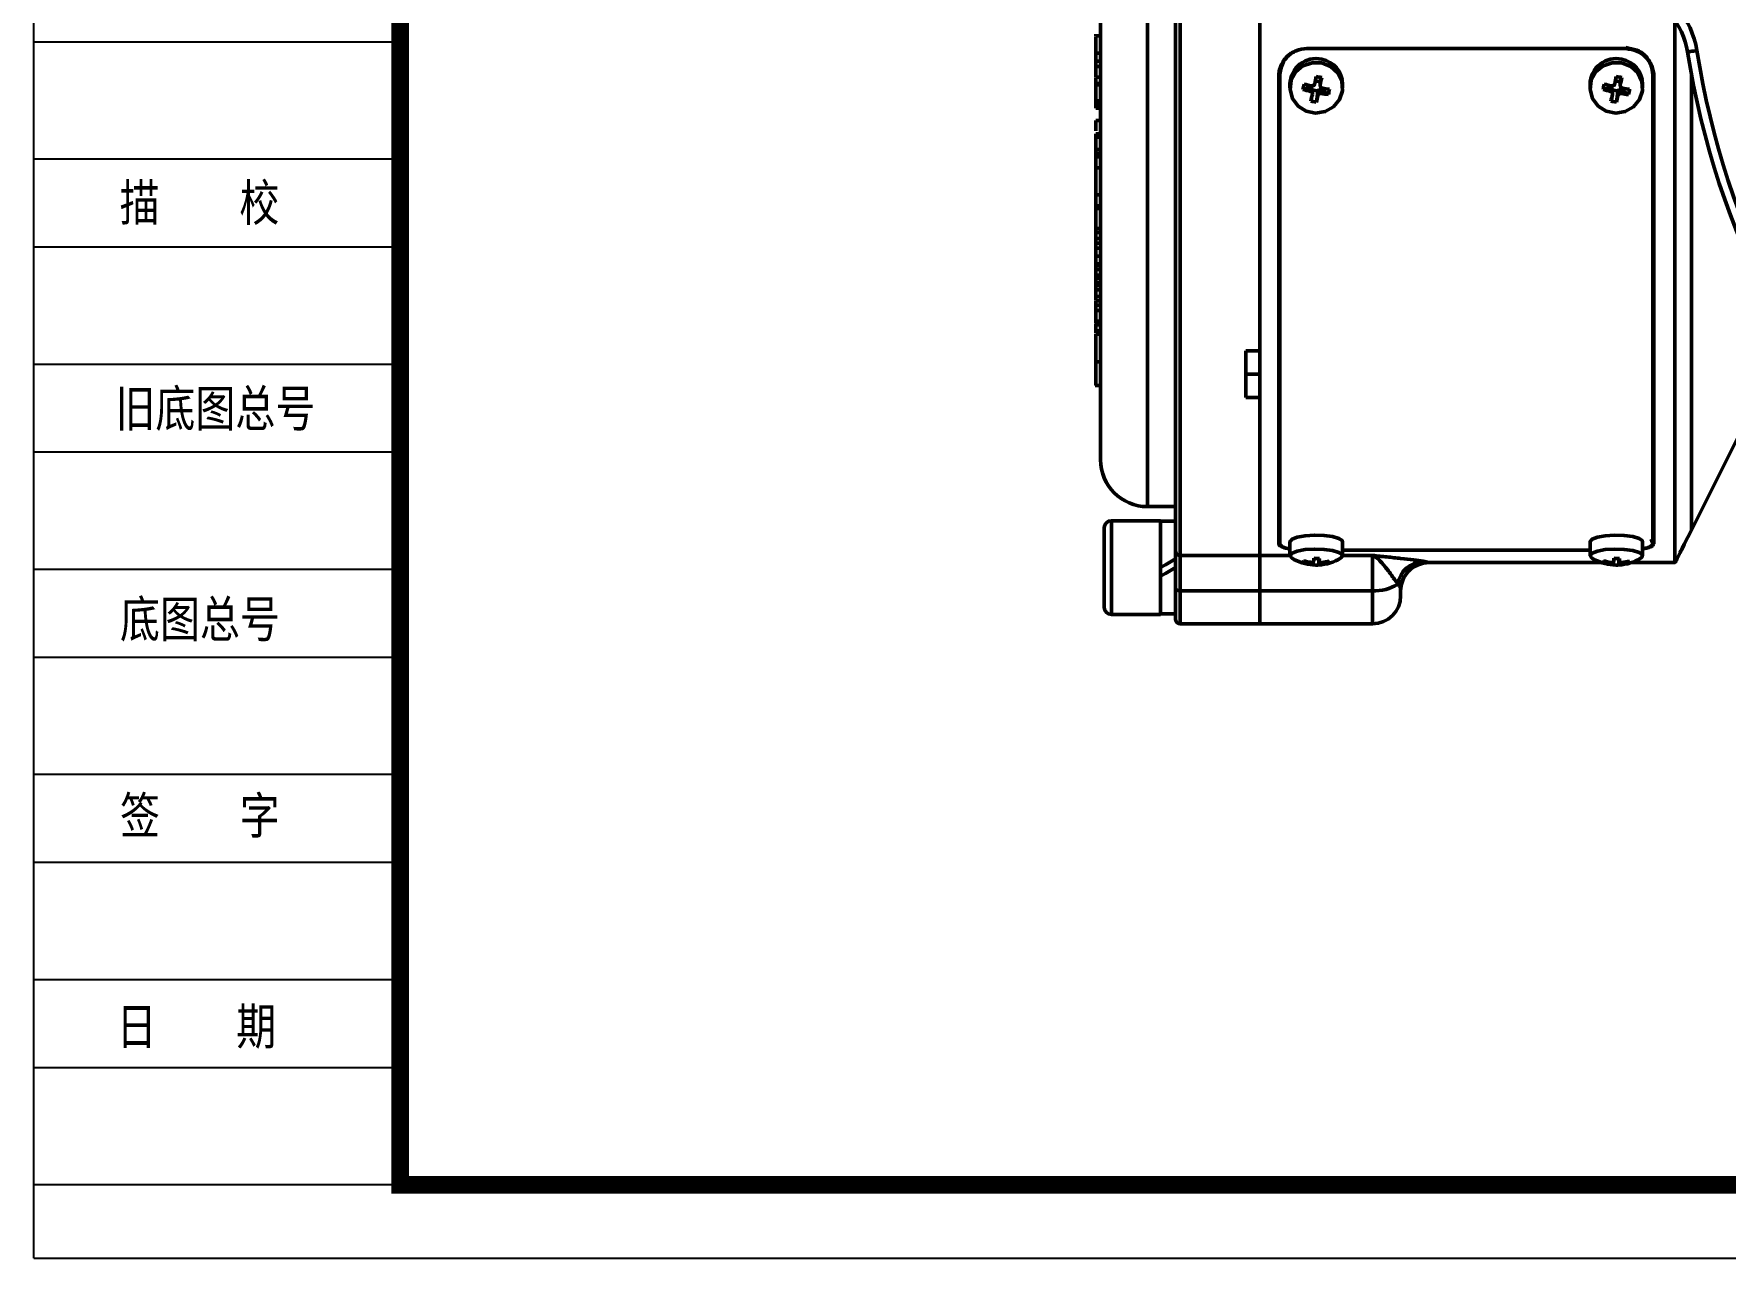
# Model space of a CAD drawing. Header units: millimetres. Extents: x 3338 to 4235, y 1659 to 2315.
# Drawn here: x 3338 to 3518.4, y 1658.8 to 1789.4 of the extents above; entities that cross this region are included whole.
import ezdxf

# ---------------------------------------------------------------- set-up
doc = ezdxf.new("R2010")
doc.units = ezdxf.units.MM
doc.layers.add('AM_BOR', color=7, linetype='Continuous', lineweight=50)
doc.styles.add('STYLE1', font='')
doc.styles.get('STYLE1').set_extended_font_data('FangSong_GB2312')

msp = doc.modelspace()

# ---------------------------------------------------------------- linework, layer by layer
for p, q in [((3338.028, 1658.846), (3338.028, 2315.096)), ((3377.091, 1788.533), (3338.028, 1788.533)), ((3377.091, 1776.033), (3338.028, 1776.033)), ((3377.091, 1766.658), (3338.028, 1766.658)), ((3377.091, 1754.158), (3338.028, 1754.158)), ((3377.091, 1744.783), (3338.028, 1744.783)), ((3377.091, 1732.283), (3338.028, 1732.283)), ((3377.091, 1722.908), (3338.028, 1722.908)), ((3377.091, 1710.408), (3338.028, 1710.408)), ((3377.091, 1701.033), (3338.028, 1701.033)), ((3377.091, 1688.533), (3338.028, 1688.533)), ((3377.091, 1679.158), (3338.028, 1679.158)), ((3377.091, 1666.658), (3338.028, 1666.658)), ((3338.028, 1658.846), (4234.903, 1658.846)), ((3338.028, 1658.846), (3338.028, 1658.846))]:
    msp.add_line(p, q)
at = {"const_width": 1.875}
msp.add_lwpolyline([(4227.091, 2307.283), (3377.091, 2307.283), (3377.091, 1666.658), (4227.091, 1666.658)], close=True, dxfattribs=at)
at = {"layer": 'AM_BOR'}
for p, q in [((3451.774, 1743.988), (3451.774, 1858.988)), ((3456.774, 1796.488), (3456.774, 1738.988)), ((3459.774, 1734.278), (3459.774, 1791.152)), ((3460.274, 1791.076), (3460.274, 1733.784)), ((3468.774, 1791.076), (3468.774, 1733.784)), ((3468.774, 1755.589), (3468.774, 1791.076)), ((3451.274, 1789.377), (3451.274, 1789.186)), ((3451.274, 1789.186), (3451.774, 1789.186)), ((3451.274, 1789.127), (3451.274, 1787.356)), ((3513.024, 1733.018), (3513.024, 1790.813)), ((3451.274, 1787.356), (3451.774, 1787.356)), ((3451.274, 1787.356), (3451.274, 1786.497)), ((3473.774, 1787.831), (3473.774, 1787.931)), ((3507.774, 1787.831), (3473.774, 1787.831)), ((3473.774, 1787.831), (3507.774, 1787.831)), ((3507.774, 1787.831), (3507.774, 1787.931)), ((3451.274, 1786.497), (3451.774, 1786.497)), ((3451.274, 1786.497), (3451.274, 1785.924)), ((3451.274, 1785.924), (3451.774, 1785.924)), ((3470.874, 1785.143), (3471.148, 1786.232)), ((3451.274, 1784.777), (3451.774, 1784.777)), ((3451.274, 1784.716), (3451.274, 1784.122)), ((3451.274, 1784.235), (3451.274, 1782.264)), ((3451.274, 1784.122), (3451.774, 1784.122)), ((3451.274, 1783.959), (3451.774, 1783.959)), ((3470.774, 1735.026), (3470.774, 1784.904)), ((3470.874, 1785.023), (3470.874, 1785.143)), ((3470.874, 1734.996), (3470.874, 1785.023)), ((3471.974, 1784.048), (3471.974, 1783.655)), ((3474.125, 1783.67), (3473.36, 1783.481)), ((3474.125, 1783.284), (3474.125, 1783.67)), ((3474.192, 1783.679), (3474.23, 1783.856)), ((3474.674, 1784.409), (3475.185, 1784.304)), ((3475.185, 1784.308), (3475.185, 1783.894)), ((3475.192, 1784.341), (3475.353, 1784.736)), ((3475.192, 1784.341), (3475.192, 1783.956)), ((3475.276, 1783.684), (3475.229, 1783.467)), ((3477.574, 1783.655), (3477.574, 1784.048)), ((3503.974, 1784.048), (3503.974, 1783.655)), ((3506.125, 1783.67), (3505.36, 1783.481)), ((3506.125, 1783.284), (3506.125, 1783.67)), ((3506.192, 1783.679), (3506.23, 1783.856)), ((3506.674, 1784.409), (3507.185, 1784.304)), ((3507.185, 1784.308), (3507.185, 1783.894)), ((3507.192, 1784.341), (3507.353, 1784.736)), ((3507.192, 1784.341), (3507.192, 1783.956)), ((3507.276, 1783.684), (3507.229, 1783.467)), ((3509.574, 1783.655), (3509.574, 1784.048)), ((3510.674, 1785.023), (3510.674, 1785.143)), ((3510.674, 1785.023), (3510.674, 1734.996)), ((3510.774, 1735.026), (3510.774, 1784.904)), ((3514.774, 1736.488), (3514.774, 1785.125)), ((3451.274, 1782.264), (3451.774, 1782.264)), ((3451.274, 1781.887), (3451.774, 1781.887)), ((3451.274, 1781.887), (3451.274, 1781.488)), ((3474.966, 1783.301), (3474.363, 1783.424)), ((3474.363, 1782.999), (3474.363, 1783.413)), ((3474.943, 1783.206), (3474.782, 1782.121)), ((3474.943, 1782.82), (3474.943, 1783.206)), ((3475.299, 1783.43), (3475.299, 1783.044)), ((3475.299, 1783.43), (3476.064, 1782.928)), ((3506.966, 1783.301), (3506.363, 1783.424)), ((3506.363, 1782.999), (3506.363, 1783.413)), ((3506.943, 1783.206), (3506.782, 1782.121)), ((3506.943, 1782.82), (3506.943, 1783.206)), ((3507.299, 1783.43), (3507.299, 1783.044)), ((3507.299, 1783.43), (3508.064, 1782.928)), ((3451.274, 1781.488), (3451.774, 1781.488)), ((3451.274, 1780.157), (3451.774, 1780.157)), ((3451.274, 1778.75), (3451.774, 1778.75)), ((3451.274, 1778.75), (3451.274, 1778.385)), ((3451.274, 1778.385), (3451.774, 1778.385)), ((3451.274, 1777.073), (3451.774, 1777.073)), ((3451.274, 1777.073), (3451.274, 1776.653)), ((3451.274, 1776.653), (3451.774, 1776.653)), ((3451.274, 1776.653), (3451.274, 1776.305)), ((3451.274, 1776.305), (3451.774, 1776.305)), ((3451.274, 1775.099), (3451.774, 1775.099)), ((3451.274, 1775.099), (3451.274, 1772.227)), ((3451.274, 1772.227), (3451.774, 1772.227)), ((3451.274, 1772.227), (3451.274, 1772.19)), ((3451.274, 1771.065), (3451.774, 1771.065)), ((3451.274, 1771.037), (3451.274, 1770.791)), ((3451.274, 1770.791), (3451.274, 1768.637)), ((3451.274, 1770.791), (3451.774, 1770.791)), ((3451.274, 1768.637), (3451.774, 1768.637)), ((3451.274, 1768.637), (3451.274, 1768.205)), ((3451.274, 1768.205), (3451.774, 1768.205)), ((3451.274, 1768.205), (3451.274, 1767.574)), ((3451.274, 1767.574), (3451.774, 1767.574)), ((3451.274, 1767.574), (3451.274, 1767.074)), ((3451.274, 1767.074), (3451.774, 1767.074)), ((3451.274, 1766.545), (3451.774, 1766.545)), ((3451.274, 1766.545), (3451.274, 1765.704)), ((3451.274, 1765.704), (3451.774, 1765.704)), ((3451.274, 1764.88), (3451.774, 1764.88)), ((3451.274, 1764.88), (3451.274, 1764.708)), ((3451.274, 1764.708), (3451.774, 1764.708)), ((3451.274, 1764.708), (3451.274, 1764.261)), ((3451.274, 1764.261), (3451.774, 1764.261)), ((3451.274, 1763.769), (3451.211, 1763.769)), ((3451.211, 1763.532), (3451.274, 1763.532)), ((3451.274, 1763.688), (3451.774, 1763.688)), ((3451.274, 1763.688), (3451.274, 1763.317)), ((3451.274, 1763.317), (3451.774, 1763.317)), ((3451.274, 1763.317), (3451.274, 1762.845)), ((3451.274, 1762.845), (3451.774, 1762.845)), ((3451.274, 1762.845), (3451.274, 1762.595)), ((3451.274, 1762.573), (3451.774, 1762.573)), ((3451.274, 1762.573), (3451.274, 1762.1)), ((3451.274, 1762.1), (3451.774, 1762.1)), ((3451.274, 1761.4), (3451.774, 1761.4)), ((3451.274, 1761.4), (3451.274, 1761.001)), ((3451.274, 1760.939), (3451.774, 1760.939)), ((3451.274, 1760.483), (3451.774, 1760.483)), ((3451.211, 1758.614), (3451.274, 1758.614)), ((3451.274, 1759.92), (3451.774, 1759.92)), ((3451.274, 1758.776), (3451.774, 1758.776)), ((3451.274, 1758.604), (3451.774, 1758.604)), ((3451.274, 1758.515), (3451.274, 1758.454)), ((3451.274, 1758.454), (3451.774, 1758.454)), ((3451.274, 1758.426), (3451.274, 1758.361)), ((3451.274, 1758.361), (3451.274, 1757.737)), ((3451.274, 1758.361), (3451.774, 1758.361)), ((3451.274, 1757.737), (3451.774, 1757.737)), ((3451.274, 1757.737), (3451.274, 1757.478)), ((3451.274, 1757.478), (3451.774, 1757.478)), ((3451.274, 1757.383), (3451.774, 1757.383)), ((3451.274, 1757.383), (3451.274, 1757.142)), ((3467.274, 1755.589), (3468.774, 1755.589)), ((3467.274, 1755.589), (3467.274, 1750.639)), ((3451.274, 1754.438), (3451.774, 1754.438)), ((3467.274, 1753.118), (3468.774, 1753.118)), ((3451.211, 1751.913), (3451.774, 1751.913)), ((3467.274, 1750.639), (3468.774, 1750.639)), ((3468.774, 1733.784), (3468.774, 1750.639)), ((3514.774, 1736.488), (3521.774, 1750.488)), ((3456.774, 1738.988), (3459.774, 1738.988)), ((3458.174, 1737.488), (3452.924, 1737.488)), ((3452.924, 1737.488), (3452.924, 1727.488)), ((3458.174, 1737.488), (3458.174, 1727.488)), ((3459.774, 1737.428), (3458.174, 1737.428)), ((3452.174, 1728.238), (3452.174, 1736.738)), ((3471.974, 1735.245), (3471.974, 1733.754)), ((3477.574, 1733.754), (3477.574, 1735.245)), ((3503.974, 1735.245), (3503.974, 1733.754)), ((3509.574, 1733.754), (3509.574, 1735.245)), ((3513.882, 1734.703), (3514.018, 1734.975)), ((3514.018, 1734.975), (3514.774, 1736.488)), ((3459.774, 1730.231), (3459.774, 1734.278)), ((3460.274, 1733.784), (3468.774, 1733.784)), ((3460.274, 1733.784), (3460.274, 1730.026)), ((3468.774, 1730.026), (3468.774, 1733.784)), ((3468.774, 1733.784), (3471.974, 1733.784)), ((3473.465, 1733.189), (3473.385, 1733.054)), ((3475.048, 1733.47), (3475.039, 1732.768)), ((3475.059, 1732.813), (3475.059, 1733.47)), ((3475.089, 1733.471), (3475.089, 1733.116)), ((3475.089, 1733.471), (3475.089, 1733.119)), ((3476.072, 1733.165), (3476.148, 1733.037)), ((3503.974, 1734.363), (3477.574, 1734.363)), ((3477.574, 1733.784), (3480.774, 1733.784)), ((3480.774, 1730.026), (3480.774, 1733.784)), ((3505.465, 1733.189), (3505.385, 1733.054)), ((3507.048, 1733.47), (3507.039, 1732.768)), ((3507.059, 1732.813), (3507.059, 1733.47)), ((3507.089, 1733.471), (3507.089, 1733.116)), ((3507.089, 1733.471), (3507.089, 1733.119)), ((3508.072, 1733.165), (3508.148, 1733.037)), ((3474.167, 1732.895), (3474.167, 1733.05)), ((3474.459, 1732.818), (3474.459, 1733.084)), ((3475.366, 1733.04), (3475.366, 1732.888)), ((3486.769, 1733.018), (3486.771, 1733.019)), ((3486.769, 1733.018), (3505.188, 1733.018)), ((3486.771, 1733.019), (3486.774, 1733.02)), ((3486.771, 1733.017), (3505.19, 1733.017)), ((3506.167, 1732.895), (3506.167, 1733.05)), ((3506.459, 1732.818), (3506.459, 1733.084)), ((3507.366, 1733.04), (3507.366, 1732.888)), ((3508.358, 1733.017), (3513.028, 1733.017)), ((3508.36, 1733.018), (3513.024, 1733.018)), ((3459.774, 1726.988), (3459.774, 1730.231)), ((3460.274, 1730.026), (3468.774, 1730.026)), ((3460.274, 1730.026), (3460.274, 1726.488)), ((3480.774, 1730.026), (3468.774, 1730.026)), ((3468.774, 1730.026), (3468.774, 1726.488)), ((3480.774, 1726.488), (3480.774, 1730.026)), ((3483.774, 1730.024), (3483.774, 1729.488)), ((3452.924, 1727.488), (3458.174, 1727.488)), ((3458.174, 1727.548), (3459.774, 1727.548)), ((3460.274, 1726.488), (3468.774, 1726.488)), ((3468.774, 1726.488), (3480.774, 1726.488))]:
    msp.add_line(p, q, dxfattribs=at)
at = {"layer": 'AM_BOR', "flags": 128}
for points in [[(3514.372, 1787.472), (3514.391, 1787.475), (3514.447, 1787.484), (3514.538, 1787.498), (3514.661, 1787.518), (3514.811, 1787.541), (3514.982, 1787.568), (3515.167, 1787.597), (3515.36, 1787.628)], [(3475.353, 1786.304), (3476.304, 1785.923), (3477.048, 1785.235), (3477.484, 1784.334), (3477.555, 1783.342), (3477.25, 1782.391), (3476.611, 1781.611), (3475.724, 1781.108), (3474.708, 1780.948), (3473.701, 1781.154), (3472.839, 1781.697), (3472.239, 1782.505), (3471.981, 1783.469), (3472.1, 1784.457), (3472.58, 1785.337), (3473.356, 1785.99), (3474.324, 1786.328), (3475.353, 1786.304)], [(3507.353, 1786.304), (3508.304, 1785.923), (3509.048, 1785.235), (3509.484, 1784.334), (3509.555, 1783.342), (3509.25, 1782.391), (3508.611, 1781.611), (3507.724, 1781.108), (3506.708, 1780.948), (3505.701, 1781.154), (3504.839, 1781.697), (3504.239, 1782.505), (3503.981, 1783.469), (3504.1, 1784.457), (3504.58, 1785.337), (3505.356, 1785.99), (3506.324, 1786.328), (3507.353, 1786.304)], [(3471.974, 1735.245), (3471.975, 1735.263), (3472.189, 1735.519), (3472.752, 1735.738), (3473.589, 1735.891), (3474.585, 1735.956), (3475.607, 1735.926), (3476.517, 1735.803), (3477.191, 1735.605), (3477.538, 1735.359), (3477.574, 1735.245)], [(3503.974, 1735.245), (3503.975, 1735.263), (3504.189, 1735.519), (3504.752, 1735.738), (3505.589, 1735.891), (3506.585, 1735.956), (3507.607, 1735.926), (3508.517, 1735.803), (3509.191, 1735.605), (3509.538, 1735.359), (3509.574, 1735.245)], [(3458.174, 1732.488), (3458.71, 1732.797), (3459.244, 1733.106), (3459.774, 1733.412)], [(3471.975, 1733.771), (3472.189, 1734.028), (3472.752, 1734.247), (3473.589, 1734.399), (3474.585, 1734.465), (3475.607, 1734.434), (3476.517, 1734.312), (3477.191, 1734.114), (3477.538, 1733.867), (3477.513, 1733.605), (3477.353, 1733.476)], [(3472.195, 1733.476), (3472.139, 1733.513), (3471.975, 1733.771)], [(3503.975, 1733.771), (3504.189, 1734.028), (3504.752, 1734.247), (3505.589, 1734.399), (3506.585, 1734.465), (3507.607, 1734.434), (3508.517, 1734.312), (3509.191, 1734.114), (3509.538, 1733.867), (3509.513, 1733.605), (3509.353, 1733.476)], [(3504.195, 1733.476), (3504.139, 1733.513), (3503.975, 1733.771)], [(3459.774, 1732.488), (3459.238, 1732.178), (3458.704, 1731.87), (3458.174, 1731.564)], [(3474.44, 1732.772), (3474.442, 1732.771), (3474.444, 1732.771), (3474.447, 1732.774), (3474.449, 1732.779), (3474.452, 1732.785), (3474.454, 1732.794), (3474.457, 1732.805), (3474.459, 1732.817)], [(3475.059, 1732.813), (3475.056, 1732.801), (3475.054, 1732.79), (3475.051, 1732.781), (3475.049, 1732.775), (3475.047, 1732.77), (3475.044, 1732.767), (3475.042, 1732.767), (3475.039, 1732.768)], [(3506.44, 1732.772), (3506.442, 1732.771), (3506.444, 1732.771), (3506.447, 1732.774), (3506.449, 1732.779), (3506.452, 1732.785), (3506.454, 1732.794), (3506.457, 1732.805), (3506.459, 1732.817)], [(3507.059, 1732.813), (3507.056, 1732.801), (3507.054, 1732.79), (3507.051, 1732.781), (3507.049, 1732.775), (3507.047, 1732.77), (3507.044, 1732.767), (3507.042, 1732.767), (3507.039, 1732.768)], [(3459.774, 1730.231), (3459.784, 1730.191), (3459.812, 1730.153), (3459.858, 1730.117), (3459.92, 1730.086), (3459.996, 1730.061), (3460.083, 1730.042), (3460.176, 1730.03), (3460.274, 1730.026)]]:
    msp.add_lwpolyline(points, dxfattribs=at)
at = {"layer": 'AM_BOR'}
for centre, radius, start, end in [((3506.47, 1786.226), 9, 8.95921, 72.52607), ((3506.47, 1786.226), 8, 8.95921, 72.52607), ((3603.274, 1801.488), 90, 188.95921, 261.04079), ((3603.274, 1801.488), 89, 188.95921, 261.04079), ((3474.75, 1783.986), 2.777, 77.46102, 178.72896), ((3474.846, 1784.017), 2.728, 0.65234, 79.2939), ((3506.75, 1783.986), 2.777, 77.461, 178.72911), ((3506.846, 1784.017), 2.728, 0.65211, 79.29413), ((3483.245, 1781.617), 10.06, 166.01243, 169.32247), ((3478.705, 1802.75), 19.416, 254.40136, 256.73312), ((3474.073, 1783.414), 0.29, 2.04619, 65.84513), ((3382.378, 1803.601), 94.271, 348.04671, 348.53114), ((3471.449, 1767.135), 18.029, 77.49253, 79.39682), ((3382.48, 1803.581), 94.766, 348.04798, 348.52988), ((3515.243, 1781.618), 10.057, 166.01125, 169.32222), ((3510.703, 1802.743), 19.409, 254.40093, 256.73354), ((3506.073, 1783.414), 0.29, 2.04326, 65.84806), ((3414.112, 1803.656), 94.542, 348.04741, 348.53045), ((3503.449, 1767.134), 18.03, 77.49246, 79.39661), ((3415.239, 1803.425), 93.991, 348.04547, 348.53134), ((3478.58, 1802.181), 19.415, 254.4014, 256.73333), ((3406.744, 1798.21), 69.315, 346.6807, 347.27418), ((3475.87, 1788.94), 6.906, 255.95788, 260.93056), ((3407.809, 1797.979), 68.824, 346.67859, 347.27629), ((3475.234, 1783.166), 0.301, 91.07862, 153.29984), ((3478.414, 1801.013), 18.236, 260.16571, 262.59744), ((3478.538, 1801.584), 18.24, 260.16598, 262.59717), ((3468.015, 1784.985), 8.308, 345.66333, 349.67158), ((3510.578, 1802.173), 19.407, 254.40104, 256.73396), ((3439.081, 1798.132), 68.97, 346.67864, 347.27508), ((3507.87, 1788.942), 6.907, 255.9586, 260.93012), ((3439.668, 1798.012), 68.97, 346.67864, 347.27508), ((3507.234, 1783.166), 0.301, 91.08171, 153.29822), ((3510.414, 1801.014), 18.238, 260.1659, 262.59742), ((3510.538, 1801.581), 18.237, 260.16573, 262.59742), ((3499.997, 1784.989), 8.327, 345.66779, 349.66711), ((3456.774, 1743.988), 5, 180, 270), ((3452.924, 1736.738), 0.75, 90, 180), ((3460.271, 1734.281), 0.497, 180.3367, 270.33398), ((3474.774, 1737.76), 5, 238.95085, 266.19484), ((3474.141, 1733.057), 0.756, 168.57262, 180.22598), ((3474.813, 1738.165), 5.155, 254.08709, 262.96249), ((3456.723, 1734.283), 17.804, 356.26218, 357.39934), ((3474.852, 1740.296), 6.829, 267.11848, 272.15273), ((3474.774, 1737.76), 5, 273.07648, 301.04915), ((3457.378, 1734.276), 17.748, 356.26281, 357.40353), ((3474.818, 1738.129), 5.12, 276.31566, 285.23126), ((3475.617, 1733.166), 0.546, 346.31888, 2.46811), ((3486.36, 1730.242), 2.931, 93.88246, 170.70179), ((3506.774, 1737.76), 5, 238.95085, 266.19484), ((3506.143, 1733.057), 0.758, 168.58694, 180.20613), ((3506.813, 1738.165), 5.156, 254.08723, 262.96235), ((3488.639, 1734.288), 17.888, 356.26606, 357.39787), ((3506.852, 1740.296), 6.829, 267.11852, 272.1527), ((3506.774, 1737.76), 5, 273.07648, 301.04915), ((3489.301, 1734.28), 17.826, 356.26407, 357.39985), ((3506.818, 1738.129), 5.12, 276.31552, 285.23139), ((3507.617, 1733.166), 0.546, 346.32495, 2.46757), ((3474.798, 1738.012), 5.155, 254.08664, 262.96294), ((3474.771, 1737.79), 5.029, 266.21664, 273.05459), ((3474.803, 1737.975), 5.118, 276.31464, 285.23333), ((3486.771, 1730.016), 3.002, 90.05015, 178.11858), ((3486.772, 1730.022), 2.998, 89.96189, 179.96193), ((3506.798, 1738.012), 5.156, 254.08728, 262.96252), ((3506.771, 1737.79), 5.029, 266.21665, 273.05458), ((3506.803, 1737.975), 5.118, 276.31478, 285.2332), ((3481.051, 1734.553), 4.536, 266.49901, 302.19581), ((3452.924, 1728.238), 0.75, 180, 270), ((3480.774, 1729.488), 3, 270, 0), ((3460.274, 1726.988), 0.5, 180, 270)]:
    msp.add_arc(centre, radius, start, end, dxfattribs=at)
for centre, major_axis, ratio, start_param, end_param in [((3474.063, 1783.386), (0.259, 0.245), 0.6217317, 0.5948626, 0.8301902), ((3475.485, 1784.281), (0.299, -0.038), 0.5294509, 3.0005422, 3.2358697), ((3506.063, 1783.386), (0.259, 0.245), 0.6217317, 0.5948626, 0.8301902), ((3507.485, 1784.281), (0.299, -0.038), 0.5294509, 3.0005422, 3.2358697), ((3475.237, 1783.146), (0.039, 0.42), 0.7089388, 1.2586327, 1.4939602), ((3475.237, 1783.146), (-0.22, 0.311), 0.6569739, 5.2532317, 5.4885592), ((3507.237, 1783.146), (0.039, 0.42), 0.7089388, 1.2586327, 1.4939602), ((3507.237, 1783.146), (-0.22, 0.311), 0.6569739, 5.2532317, 5.4885592)]:
    msp.add_ellipse(centre, major_axis=major_axis, ratio=ratio, start_param=start_param, end_param=end_param, dxfattribs=at)
for points, knots in [([(3470.774, 1784.904), (3470.774, 1785.097), (3470.793, 1785.286), (3470.869, 1785.659), (3470.927, 1785.844), (3471.077, 1786.198), (3471.169, 1786.366), (3471.387, 1786.684), (3471.513, 1786.835), (3471.79, 1787.105), (3471.941, 1787.227), (3472.268, 1787.442), (3472.443, 1787.533), (3472.984, 1787.753), (3473.378, 1787.831), (3473.774, 1787.831)], [0, 0, 0, 0, 0.125, 0.125, 0.25, 0.25, 0.375, 0.375, 0.5, 0.5, 0.625, 0.625, 0.75, 0.75, 1, 1, 1, 1]), ([(3470.874, 1785.023), (3470.94, 1785.417), (3471.063, 1786.144), (3471.698, 1787.079), (3472.638, 1787.7), (3473.391, 1787.787), (3473.774, 1787.831)], [0, 0, 0, 0, 0.2713033, 0.5002517, 0.7460826, 1, 1, 1, 1]), ([(3507.774, 1787.931), (3508.174, 1787.865), (3508.91, 1787.745), (3509.782, 1787.255), (3510.065, 1786.79), (3510.172, 1786.612)], [0, 0, 0, 0, 0.4247656, 0.7808663, 1, 1, 1, 1]), ([(3507.774, 1787.831), (3507.972, 1787.831), (3508.167, 1787.812), (3508.55, 1787.738), (3508.741, 1787.681), (3509.104, 1787.534), (3509.276, 1787.444), (3509.602, 1787.231), (3509.756, 1787.107), (3510.033, 1786.837), (3510.157, 1786.689), (3510.377, 1786.369), (3510.47, 1786.199), (3510.694, 1785.672), (3510.774, 1785.289), (3510.774, 1784.904)], [0, 0, 0, 0, 0.125, 0.125, 0.25, 0.25, 0.375, 0.375, 0.5, 0.5, 0.625, 0.625, 0.75, 0.75, 1, 1, 1, 1]), ([(3507.774, 1787.831), (3508.179, 1787.768), (3508.924, 1787.651), (3509.887, 1787.043), (3510.536, 1786.131), (3510.628, 1785.395), (3510.674, 1785.023)], [0, 0, 0, 0, 0.2706529, 0.4979534, 0.7454777, 1, 1, 1, 1]), ([(3451.274, 1785.924), (3451.274, 1785.709), (3451.274, 1785.327), (3451.274, 1784.945), (3451.274, 1784.777)], [0, 0, 0, 0, 0.5599951, 1, 1, 1, 1]), ([(3474.249, 1783.852), (3474.282, 1783.847), (3474.349, 1783.838), (3474.447, 1783.868), (3474.529, 1783.925), (3474.583, 1783.999), (3474.598, 1784.053), (3474.605, 1784.076)], [0, 0, 0, 0, 0.2135131, 0.4270857, 0.6389634, 0.850109, 1, 1, 1, 1]), ([(3475.192, 1783.956), (3475.188, 1783.923), (3475.18, 1783.856), (3475.212, 1783.76), (3475.271, 1783.681), (3475.346, 1783.631), (3475.4, 1783.617), (3475.423, 1783.612)], [0, 0, 0, 0, 0.2134984, 0.4270743, 0.6389616, 0.8501209, 1, 1, 1, 1]), ([(3506.249, 1783.852), (3506.282, 1783.847), (3506.349, 1783.838), (3506.447, 1783.868), (3506.529, 1783.925), (3506.583, 1783.999), (3506.598, 1784.053), (3506.605, 1784.076)], [0, 0, 0, 0, 0.213498, 0.4270712, 0.6389623, 0.8501086, 1, 1, 1, 1]), ([(3507.192, 1783.956), (3507.188, 1783.923), (3507.18, 1783.856), (3507.212, 1783.76), (3507.271, 1783.681), (3507.346, 1783.631), (3507.4, 1783.617), (3507.423, 1783.612)], [0, 0, 0, 0, 0.2134947, 0.4270676, 0.6389519, 0.8501081, 1, 1, 1, 1]), ([(3451.274, 1782.264), (3451.274, 1782.228), (3451.274, 1782.177), (3451.274, 1782.028), (3451.274, 1781.934), (3451.274, 1781.887)], [0, 0, 0, 0, 0.5604857, 0.7801167, 1, 1, 1, 1]), ([(3474.356, 1782.94), (3474.36, 1782.972), (3474.368, 1783.034), (3474.336, 1783.128), (3474.277, 1783.208), (3474.202, 1783.261), (3474.147, 1783.277), (3474.125, 1783.284)], [0, 0, 0, 0, 0.2134896, 0.4270554, 0.6389391, 0.8500968, 1, 1, 1, 1]), ([(3475.299, 1783.044), (3475.266, 1783.047), (3475.199, 1783.052), (3475.101, 1783.021), (3475.019, 1782.963), (3474.965, 1782.892), (3474.95, 1782.842), (3474.943, 1782.82)], [0, 0, 0, 0, 0.21348147, 0.42705272, 0.6389541, 0.85010492, 1, 1, 1, 1]), ([(3506.356, 1782.94), (3506.36, 1782.972), (3506.368, 1783.034), (3506.336, 1783.128), (3506.277, 1783.208), (3506.202, 1783.261), (3506.147, 1783.277), (3506.125, 1783.284)], [0, 0, 0, 0, 0.2134939, 0.4270642, 0.6389616, 0.8501235, 1, 1, 1, 1]), ([(3507.299, 1783.044), (3507.266, 1783.047), (3507.199, 1783.052), (3507.101, 1783.021), (3507.019, 1782.963), (3506.965, 1782.892), (3506.95, 1782.842), (3506.943, 1782.82)], [0, 0, 0, 0, 0.213499, 0.4270568, 0.6389471, 0.8501087, 1, 1, 1, 1]), ([(3451.274, 1780.157), (3451.274, 1779.793), (3451.274, 1779.424), (3451.274, 1779.078), (3451.274, 1779.072)], [0, 0, 0, 0, 0.9847036, 1, 1, 1, 1]), ([(3451.274, 1778.385), (3451.274, 1778.142), (3451.274, 1777.71), (3451.274, 1777.267), (3451.274, 1777.073)], [0, 0, 0, 0, 0.55999446, 1, 1, 1, 1]), ([(3451.274, 1776.305), (3451.274, 1776.082), (3451.274, 1775.684), (3451.274, 1775.278), (3451.274, 1775.099)], [0, 0, 0, 0, 0.5600014, 1, 1, 1, 1]), ([(3451.274, 1772.227), (3451.274, 1772.012), (3451.274, 1771.628), (3451.274, 1771.237), (3451.274, 1771.065)], [0, 0, 0, 0, 0.5599965, 1, 1, 1, 1]), ([(3451.274, 1767.074), (3451.274, 1766.982), (3451.274, 1766.819), (3451.274, 1766.629), (3451.274, 1766.545)], [0, 0, 0, 0, 0.5599494, 1, 1, 1, 1]), ([(3451.274, 1765.704), (3451.274, 1765.547), (3451.274, 1765.268), (3451.274, 1764.999), (3451.274, 1764.88)], [0, 0, 0, 0, 0.5599911, 1, 1, 1, 1]), ([(3451.274, 1764.261), (3451.274, 1764.158), (3451.274, 1763.975), (3451.274, 1763.776), (3451.274, 1763.688)], [0, 0, 0, 0, 0.5599788, 1, 1, 1, 1]), ([(3451.274, 1762.1), (3451.274, 1761.973), (3451.274, 1761.747), (3451.274, 1761.506), (3451.274, 1761.4)], [0, 0, 0, 0, 0.5599955, 1, 1, 1, 1]), ([(3451.274, 1760.939), (3451.274, 1760.839), (3451.274, 1760.66), (3451.274, 1760.537), (3451.274, 1760.483)], [0, 0, 0, 0, 0.559904, 1, 1, 1, 1]), ([(3451.274, 1760.483), (3451.274, 1760.38), (3451.274, 1760.196), (3451.274, 1760.005), (3451.274, 1759.92)], [0, 0, 0, 0, 0.5600111, 1, 1, 1, 1]), ([(3451.274, 1760.04), (3451.274, 1759.799), (3451.274, 1759.369), (3451.274, 1758.957), (3451.274, 1758.776)], [0, 0, 0, 0, 0.5595669, 1, 1, 1, 1]), ([(3451.274, 1758.776), (3451.274, 1758.761), (3451.274, 1758.734), (3451.274, 1758.643), (3451.274, 1758.604)], [0, 0, 0, 0, 0.55967853, 1, 1, 1, 1]), ([(3451.274, 1757.383), (3451.274, 1757.348), (3451.274, 1757.279), (3451.274, 1756.913), (3451.274, 1756.216), (3451.274, 1755.348), (3451.274, 1754.742), (3451.274, 1754.438)], [0, 0, 0, 0, 0.1870838, 0.3734469, 0.5592634, 0.7793025, 1, 1, 1, 1]), ([(3451.274, 1754.438), (3451.274, 1754.058), (3451.274, 1753.303), (3451.274, 1752.355), (3451.274, 1751.944), (3451.274, 1751.945), (3451.274, 1751.945)], [0, 0, 0, 0, 0.3030068, 0.6027807, 0.8395637, 1, 1, 1, 1]), ([(3471.974, 1734.489), (3471.949, 1734.491), (3471.628, 1734.527), (3471.197, 1734.654), (3470.823, 1734.838), (3470.788, 1734.972), (3470.774, 1735.026)], [0, 0, 0, 0, 0.0306413, 0.395201, 0.7596375, 1, 1, 1, 1]), ([(3471.974, 1734.502), (3471.891, 1734.513), (3471.488, 1734.562), (3471.022, 1734.731), (3470.924, 1734.907), (3470.874, 1734.996)], [0, 0, 0, 0, 0.1137057, 0.5506755, 1, 1, 1, 1]), ([(3510.774, 1735.026), (3510.739, 1734.946), (3510.67, 1734.786), (3510.221, 1734.602), (3509.765, 1734.526), (3509.574, 1734.495)], [0, 0, 0, 0, 0.36732274, 0.73465521, 1, 1, 1, 1]), ([(3510.674, 1734.996), (3510.603, 1734.902), (3510.472, 1734.729), (3510.035, 1734.559), (3509.657, 1734.512), (3509.574, 1734.501)], [0, 0, 0, 0, 0.4804227, 0.8858409, 1, 1, 1, 1]), ([(3510.379, 1735.28), (3510.508, 1735.337), (3510.737, 1735.439), (3510.763, 1735.56), (3510.774, 1735.614)], [0, 0, 0, 0, 0.5598847, 1, 1, 1, 1]), ([(3483.774, 1733.467), (3483.308, 1733.518), (3482.817, 1733.57), (3482.06, 1733.648), (3481.804, 1733.675), (3481.291, 1733.728), (3481.034, 1733.755), (3480.774, 1733.784)], [0, 0, 0, 0, 0.5, 0.5, 0.75, 0.75, 1, 1, 1, 1]), ([(3483.468, 1730.715), (3483.282, 1731.004), (3483.049, 1731.329), (3482.58, 1731.975), (3482.342, 1732.297), (3481.879, 1732.873), (3481.655, 1733.129), (3481.212, 1733.538), (3480.993, 1733.692), (3480.774, 1733.784)], [0, 0, 0, 0, 0.25, 0.25, 0.5, 0.5, 0.75, 0.75, 1, 1, 1, 1]), ([(3486.161, 1733.165), (3486.022, 1733.188), (3485.864, 1733.211), (3485.517, 1733.259), (3485.328, 1733.284), (3484.723, 1733.36), (3484.266, 1733.413), (3483.774, 1733.467)], [0, 0, 0, 0, 0.25, 0.25, 0.5, 0.5, 1, 1, 1, 1]), ([(3486.161, 1733.165), (3486.367, 1733.133), (3486.514, 1733.103), (3486.66, 1733.066), (3486.697, 1733.054), (3486.747, 1733.034), (3486.762, 1733.025), (3486.769, 1733.018)], [0, 0, 0, 0, 0.5, 0.5, 0.75, 0.75, 1, 1, 1, 1]), ([(3513.024, 1733.018), (3513.024, 1733.014), (3513.03, 1733.023), (3513.054, 1733.065), (3513.072, 1733.099), (3513.142, 1733.232), (3513.211, 1733.366), (3513.376, 1733.694), (3513.474, 1733.889), (3513.684, 1734.308), (3513.798, 1734.535), (3513.914, 1734.767)], [0, 0, 0, 0, 0.125, 0.125, 0.25, 0.25, 0.5, 0.5, 0.75, 0.75, 1, 1, 1, 1]), ([(3474.459, 1732.817), (3474.457, 1732.822), (3474.452, 1732.832), (3474.403, 1732.851), (3474.33, 1732.869), (3474.246, 1732.885), (3474.19, 1732.892), (3474.167, 1732.895)], [0, 0, 0, 0, 0.2135008, 0.4270746, 0.6389563, 0.8501143, 1, 1, 1, 1]), ([(3474.182, 1733.048), (3474.215, 1733.045), (3474.282, 1733.039), (3474.373, 1733.047), (3474.442, 1733.067), (3474.482, 1733.094), (3474.487, 1733.114), (3474.489, 1733.123)], [0, 0, 0, 0, 0.21349191, 0.42707282, 0.63896651, 0.85011454, 1, 1, 1, 1]), ([(3475.366, 1732.888), (3475.333, 1732.884), (3475.266, 1732.875), (3475.175, 1732.858), (3475.105, 1732.841), (3475.066, 1732.825), (3475.061, 1732.817), (3475.059, 1732.813)], [0, 0, 0, 0, 0.21349422, 0.4270548, 0.63895463, 0.85011183, 1, 1, 1, 1]), ([(3475.089, 1733.119), (3475.091, 1733.107), (3475.096, 1733.083), (3475.145, 1733.055), (3475.218, 1733.038), (3475.302, 1733.034), (3475.358, 1733.039), (3475.381, 1733.041)], [0, 0, 0, 0, 0.2134881, 0.4270553, 0.6389599, 0.8501149, 1, 1, 1, 1]), ([(3506.459, 1732.817), (3506.457, 1732.822), (3506.452, 1732.832), (3506.403, 1732.851), (3506.33, 1732.869), (3506.246, 1732.885), (3506.19, 1732.892), (3506.167, 1732.895)], [0, 0, 0, 0, 0.2135026, 0.4270759, 0.6389571, 0.8501147, 1, 1, 1, 1]), ([(3506.182, 1733.048), (3506.215, 1733.045), (3506.282, 1733.039), (3506.373, 1733.047), (3506.442, 1733.067), (3506.482, 1733.094), (3506.487, 1733.114), (3506.489, 1733.123)], [0, 0, 0, 0, 0.2135067, 0.4270728, 0.6389656, 0.8501129, 1, 1, 1, 1]), ([(3507.366, 1732.888), (3507.333, 1732.884), (3507.266, 1732.875), (3507.175, 1732.858), (3507.105, 1732.841), (3507.066, 1732.825), (3507.061, 1732.817), (3507.059, 1732.813)], [0, 0, 0, 0, 0.2135054, 0.4270756, 0.6389601, 0.8501194, 1, 1, 1, 1]), ([(3507.089, 1733.119), (3507.091, 1733.107), (3507.096, 1733.083), (3507.145, 1733.055), (3507.218, 1733.038), (3507.302, 1733.034), (3507.358, 1733.039), (3507.381, 1733.041)], [0, 0, 0, 0, 0.2134884, 0.4270632, 0.638945, 0.8501147, 1, 1, 1, 1]), ([(3483.771, 1730.115), (3483.766, 1730.219), (3483.75, 1730.33), (3483.662, 1730.537), (3483.588, 1730.631), (3483.468, 1730.715)], [0, 0, 0, 0, 0.5, 0.5, 1, 1, 1, 1])]:
    msp.add_open_spline(points, degree=3, knots=knots, dxfattribs=at)
for points in [[(3470.774, 1735.614), (3470.774, 1735.531), (3470.83, 1735.454), (3470.943, 1735.38)], [(3483.774, 1730.024), (3483.774, 1730.05), (3483.773, 1730.08), (3483.771, 1730.115)]]:
    msp.add_open_spline(points, degree=3, dxfattribs=at)

# ---------------------------------------------------------------- texts
at = {"style": 'STYLE1', "width": 0.8}
for s, p in [('描    校', (3347.18, 1769.458)), ('旧底图总号', (3346.729, 1747.516)), ('底图总号', (3347.216, 1725.049)), ('签    字', (3347.216, 1704.101)), ('日    期', (3346.852, 1681.614))]:
    msp.add_text(s, height=3.9062, dxfattribs=at).set_placement(p)

doc.saveas('drawing.dxf')
